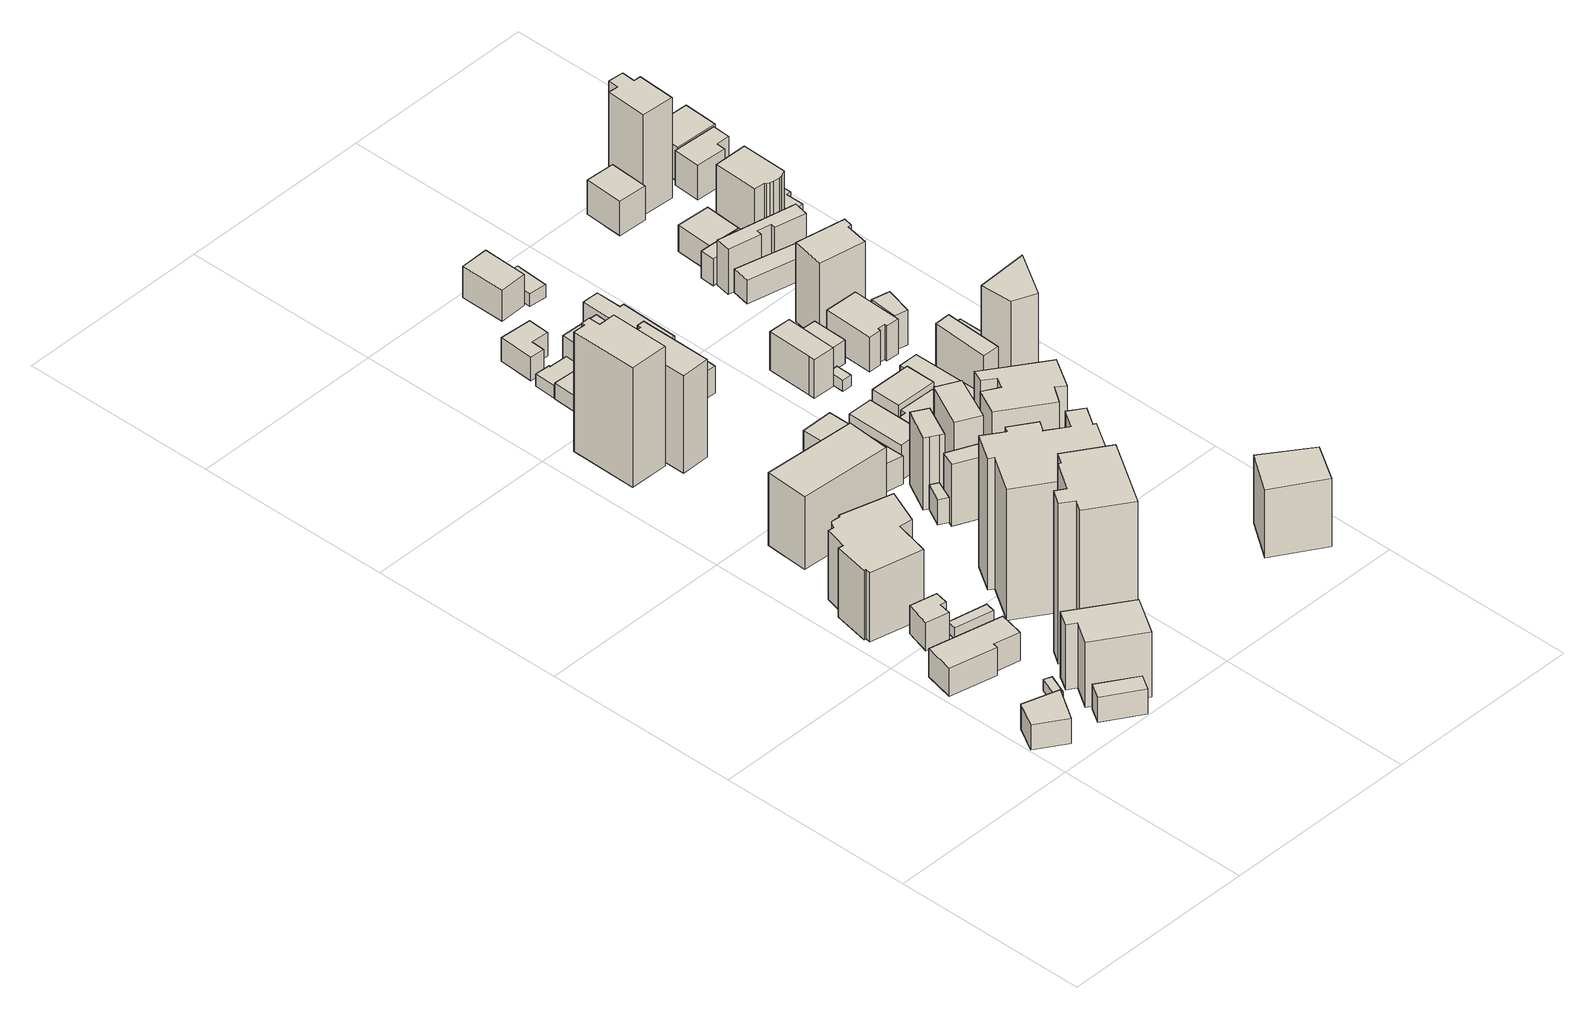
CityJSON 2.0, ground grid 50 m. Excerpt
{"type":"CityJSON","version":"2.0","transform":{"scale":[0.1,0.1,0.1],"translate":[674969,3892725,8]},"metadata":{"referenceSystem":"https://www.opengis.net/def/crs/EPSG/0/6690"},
"CityObjects":{
"building1":{"type":"Building","attributes":{"class":"3001","usage":"411","measuredHeight":7.8,"storeysAboveGround":2,"BuildingDetailAttribute.totalFloorArea":154.14,"BuildingDetailAttribute.buildingFootprintArea":77.07,"BuildingDetailAttribute.buildingRoofEdgeArea":77.07,"BuildingDetailAttribute.urbanPlanType":"21","BuildingDetailAttribute.landUseType":"211","BuildingDetailAttribute.surveyYear":2021,"BuildingIDAttribute.prefecture":"23","BuildingIDAttribute.city":"23106"},"address":[{"country":"日本","locality":"愛知県名古屋市"}],"geometry":[{"type":"Solid","lod":"1","boundaries":[[[[0,1,2,3]],[[2,4,5,3]],[[1,6,4,2]],[[0,7,6,1]],[[3,5,7,0]],[[4,6,7,5]]]]}]},
"building2":{"type":"Building","attributes":{"class":"3003","usage":"461","measuredHeight":-9999,"storeysAboveGround":9999,"BuildingDetailAttribute.totalFloorArea":-9999,"BuildingDetailAttribute.buildingFootprintArea":-9999,"BuildingDetailAttribute.buildingRoofEdgeArea":11.68,"BuildingDetailAttribute.urbanPlanType":"21","BuildingDetailAttribute.landUseType":"211","BuildingDetailAttribute.surveyYear":2021,"BuildingIDAttribute.prefecture":"23","BuildingIDAttribute.city":"23106"},"geometry":[{"type":"Solid","lod":"1","boundaries":[[[[8,9,10,11]],[[10,12,13,11]],[[9,14,12,10]],[[8,15,14,9]],[[11,13,15,8]],[[12,14,15,13]]]]}]},
"building3":{"type":"Building","attributes":{"class":"3001","usage":"411","measuredHeight":8.7,"storeysAboveGround":2,"BuildingDetailAttribute.totalFloorArea":277.76,"BuildingDetailAttribute.buildingFootprintArea":138.88,"BuildingDetailAttribute.buildingRoofEdgeArea":138.88,"BuildingDetailAttribute.urbanPlanType":"21","BuildingDetailAttribute.landUseType":"211","BuildingDetailAttribute.surveyYear":2021,"BuildingIDAttribute.prefecture":"23","BuildingIDAttribute.city":"23106"},"address":[{"country":"日本","locality":"愛知県名古屋市"}],"geometry":[{"type":"Solid","lod":"1","boundaries":[[[[16,17,18,19,20,21]],[[20,22,23,21]],[[19,24,22,20]],[[18,25,24,19]],[[17,26,25,18]],[[16,27,26,17]],[[21,23,27,16]],[[22,24,25,26,27,23]]]]}]},
"building4":{"type":"Building","attributes":{"class":"3001","usage":"411","measuredHeight":8.8,"storeysAboveGround":2,"BuildingDetailAttribute.totalFloorArea":97.51,"BuildingDetailAttribute.buildingFootprintArea":48.75,"BuildingDetailAttribute.buildingRoofEdgeArea":48.75,"BuildingDetailAttribute.urbanPlanType":"21","BuildingDetailAttribute.landUseType":"211","BuildingDetailAttribute.surveyYear":2021,"BuildingIDAttribute.prefecture":"23","BuildingIDAttribute.city":"23106"},"address":[{"country":"日本","locality":"愛知県名古屋市"}],"geometry":[{"type":"Solid","lod":"1","boundaries":[[[[28,29,30,31]],[[30,32,33,31]],[[29,34,32,30]],[[28,35,34,29]],[[31,33,35,28]],[[32,34,35,33]]]]}]},
"building5":{"type":"Building","attributes":{"class":"3001","usage":"411","measuredHeight":10.7,"storeysAboveGround":2,"BuildingDetailAttribute.totalFloorArea":86.3,"BuildingDetailAttribute.buildingFootprintArea":43.15,"BuildingDetailAttribute.buildingRoofEdgeArea":43.15,"BuildingDetailAttribute.urbanPlanType":"21","BuildingDetailAttribute.landUseType":"211","BuildingDetailAttribute.surveyYear":2021,"BuildingIDAttribute.prefecture":"23","BuildingIDAttribute.city":"23106"},"address":[{"country":"日本","locality":"愛知県名古屋市"}],"geometry":[{"type":"Solid","lod":"1","boundaries":[[[[36,37,38,39,40,41]],[[40,42,43,41]],[[39,44,42,40]],[[38,45,44,39]],[[37,46,45,38]],[[36,47,46,37]],[[41,43,47,36]],[[42,44,45,46,47,43]]]]}]},
"building6":{"type":"Building","attributes":{"class":"3002","usage":"412","measuredHeight":22.8,"storeysAboveGround":7,"BuildingDetailAttribute.totalFloorArea":1187.18,"BuildingDetailAttribute.buildingFootprintArea":169.6,"BuildingDetailAttribute.buildingRoofEdgeArea":169.6,"BuildingDetailAttribute.urbanPlanType":"21","BuildingDetailAttribute.landUseType":"211","BuildingDetailAttribute.surveyYear":2021,"BuildingIDAttribute.prefecture":"23","BuildingIDAttribute.city":"23106"},"address":[{"country":"日本","locality":"愛知県名古屋市"}],"geometry":[{"type":"Solid","lod":"1","boundaries":[[[[48,49,50,51,52,53]],[[52,54,55,53]],[[51,56,54,52]],[[50,57,56,51]],[[49,58,57,50]],[[48,59,58,49]],[[53,55,59,48]],[[54,56,57,58,59,55]]]]}]},
"building7":{"type":"Building","attributes":{"class":"3002","usage":"422","measuredHeight":18.8,"storeysAboveGround":6,"BuildingDetailAttribute.totalFloorArea":1805.74,"BuildingDetailAttribute.buildingFootprintArea":300.96,"BuildingDetailAttribute.buildingRoofEdgeArea":300.96,"BuildingDetailAttribute.urbanPlanType":"21","BuildingDetailAttribute.landUseType":"214","BuildingDetailAttribute.surveyYear":2021,"BuildingIDAttribute.prefecture":"23","BuildingIDAttribute.city":"23106"},"address":[{"country":"日本","locality":"愛知県名古屋市中区新栄二丁目４３０１"}],"geometry":[{"type":"Solid","lod":"1","boundaries":[[[[60,61,62,63,64,65,66,67,68,69,70,71,72,73,74]],[[73,75,76,74]],[[72,77,75,73]],[[71,78,77,72]],[[70,79,78,71]],[[69,80,79,70]],[[68,81,80,69]],[[67,82,81,68]],[[66,83,82,67]],[[65,84,83,66]],[[64,85,84,65]],[[63,86,85,64]],[[62,87,86,63]],[[61,88,87,62]],[[60,89,88,61]],[[74,76,89,60]],[[75,77,78,79,80,81,82,83,84,85,86,87,88,89,76]]]]}]},
"building8":{"type":"Building","attributes":{"class":"9999","usage":"431","measuredHeight":3.7,"storeysAboveGround":1,"BuildingDetailAttribute.totalFloorArea":24.91,"BuildingDetailAttribute.buildingFootprintArea":24.91,"BuildingDetailAttribute.buildingRoofEdgeArea":24.91,"BuildingDetailAttribute.urbanPlanType":"21","BuildingDetailAttribute.landUseType":"223","BuildingDetailAttribute.surveyYear":2021,"BuildingIDAttribute.prefecture":"23","BuildingIDAttribute.city":"23106"},"address":[{"country":"日本","locality":"愛知県名古屋市"}],"geometry":[{"type":"Solid","lod":"1","boundaries":[[[[90,91,92,93]],[[92,94,95,93]],[[91,96,94,92]],[[90,97,96,91]],[[93,95,97,90]],[[94,96,97,95]]]]}]},
"building9":{"type":"Building","attributes":{"class":"3002","usage":"412","measuredHeight":44.8,"storeysAboveGround":15,"BuildingDetailAttribute.totalFloorArea":3972.39,"BuildingDetailAttribute.buildingFootprintArea":264.83,"BuildingDetailAttribute.buildingRoofEdgeArea":264.83,"BuildingDetailAttribute.urbanPlanType":"21","BuildingDetailAttribute.landUseType":"211","BuildingDetailAttribute.surveyYear":2021,"BuildingIDAttribute.prefecture":"23","BuildingIDAttribute.city":"23106"},"address":[{"country":"日本","locality":"愛知県名古屋市中区新栄二丁目４３０９"}],"geometry":[{"type":"Solid","lod":"1","boundaries":[[[[98,99,100,101,102,103,104,105,106,107]],[[106,108,109,107]],[[105,110,108,106]],[[104,111,110,105]],[[103,112,111,104]],[[102,113,112,103]],[[101,114,113,102]],[[100,115,114,101]],[[99,116,115,100]],[[98,117,116,99]],[[107,109,117,98]],[[108,110,111,112,113,114,115,116,117,109]]]]}]},
"building10":{"type":"Building","attributes":{"class":"3002","usage":"412","measuredHeight":26.8,"storeysAboveGround":7,"BuildingDetailAttribute.totalFloorArea":1835.67,"BuildingDetailAttribute.buildingFootprintArea":262.24,"BuildingDetailAttribute.buildingRoofEdgeArea":262.24,"BuildingDetailAttribute.urbanPlanType":"21","BuildingDetailAttribute.landUseType":"211","BuildingDetailAttribute.surveyYear":2021,"BuildingIDAttribute.prefecture":"23","BuildingIDAttribute.city":"23106"},"address":[{"country":"日本","locality":"愛知県名古屋市"}],"geometry":[{"type":"Solid","lod":"1","boundaries":[[[[118,119,120,121]],[[120,122,123,121]],[[119,124,122,120]],[[118,125,124,119]],[[121,123,125,118]],[[122,124,125,123]]]]}]},
"building11":{"type":"Building","attributes":{"class":"3002","usage":"412","measuredHeight":33.6,"storeysAboveGround":11,"BuildingDetailAttribute.totalFloorArea":1785.86,"BuildingDetailAttribute.buildingFootprintArea":162.35,"BuildingDetailAttribute.buildingRoofEdgeArea":162.35,"BuildingDetailAttribute.urbanPlanType":"21","BuildingDetailAttribute.landUseType":"211","BuildingDetailAttribute.surveyYear":2021,"BuildingIDAttribute.prefecture":"23","BuildingIDAttribute.city":"23106"},"address":[{"country":"日本","locality":"愛知県名古屋市"}],"geometry":[{"type":"Solid","lod":"1","boundaries":[[[[126,127,128,129,130,131,132,133]],[[132,134,135,133]],[[131,136,134,132]],[[130,137,136,131]],[[129,138,137,130]],[[128,139,138,129]],[[127,140,139,128]],[[126,141,140,127]],[[133,135,141,126]],[[134,136,137,138,139,140,141,135]]]]}]},
"building12":{"type":"Building","attributes":{"class":"3002","usage":"401","measuredHeight":39.8,"storeysAboveGround":14,"BuildingDetailAttribute.totalFloorArea":6500.19,"BuildingDetailAttribute.buildingFootprintArea":464.3,"BuildingDetailAttribute.buildingRoofEdgeArea":464.3,"BuildingDetailAttribute.urbanPlanType":"21","BuildingDetailAttribute.landUseType":"212","BuildingDetailAttribute.surveyYear":2021,"BuildingIDAttribute.prefecture":"23","BuildingIDAttribute.city":"23106"},"address":[{"country":"日本","locality":"愛知県名古屋市"}],"geometry":[{"type":"Solid","lod":"1","boundaries":[[[[142,143,144,145,146,147,148,149,150,151,152,153,154,155]],[[154,156,157,155]],[[153,158,156,154]],[[152,159,158,153]],[[151,160,159,152]],[[150,161,160,151]],[[149,162,161,150]],[[148,163,162,149]],[[147,164,163,148]],[[146,165,164,147]],[[145,166,165,146]],[[144,167,166,145]],[[143,168,167,144]],[[142,169,168,143]],[[155,157,169,142]],[[156,158,159,160,161,162,163,164,165,166,167,168,169,157]]]]}]},
"building13":{"type":"Building","attributes":{"class":"3002","usage":"412","measuredHeight":32.6,"storeysAboveGround":9,"BuildingDetailAttribute.totalFloorArea":1313.12,"BuildingDetailAttribute.buildingFootprintArea":145.9,"BuildingDetailAttribute.buildingRoofEdgeArea":145.9,"BuildingDetailAttribute.urbanPlanType":"21","BuildingDetailAttribute.landUseType":"211","BuildingDetailAttribute.surveyYear":2021,"BuildingIDAttribute.prefecture":"23","BuildingIDAttribute.city":"23106"},"address":[{"country":"日本","locality":"愛知県名古屋市"}],"geometry":[{"type":"Solid","lod":"1","boundaries":[[[[170,171,172,173,174,175,176,177]],[[176,178,179,177]],[[175,180,178,176]],[[174,181,180,175]],[[173,182,181,174]],[[172,183,182,173]],[[171,184,183,172]],[[170,185,184,171]],[[177,179,185,170]],[[178,180,181,182,183,184,185,179]]]]}]},
"building14":{"type":"Building","attributes":{"class":"3001","usage":"461","measuredHeight":18.8,"storeysAboveGround":9999,"BuildingDetailAttribute.totalFloorArea":-9999,"BuildingDetailAttribute.buildingFootprintArea":-9999,"BuildingDetailAttribute.buildingRoofEdgeArea":12.62,"BuildingDetailAttribute.urbanPlanType":"21","BuildingDetailAttribute.landUseType":"212","BuildingDetailAttribute.surveyYear":2021,"BuildingIDAttribute.prefecture":"23","BuildingIDAttribute.city":"23106"},"geometry":[{"type":"Solid","lod":"1","boundaries":[[[[186,187,188,189,190]],[[189,191,192,190]],[[188,193,191,189]],[[187,194,193,188]],[[186,195,194,187]],[[190,192,195,186]],[[191,193,194,195,192]]]]}]},
"building15":{"type":"Building","attributes":{"class":"3001","usage":"411","measuredHeight":6.4,"storeysAboveGround":1,"BuildingDetailAttribute.totalFloorArea":107.59,"BuildingDetailAttribute.buildingFootprintArea":107.59,"BuildingDetailAttribute.buildingRoofEdgeArea":107.59,"BuildingDetailAttribute.urbanPlanType":"21","BuildingDetailAttribute.landUseType":"211","BuildingDetailAttribute.surveyYear":2021,"BuildingIDAttribute.prefecture":"23","BuildingIDAttribute.city":"23106"},"address":[{"country":"日本","locality":"愛知県名古屋市"}],"geometry":[{"type":"Solid","lod":"1","boundaries":[[[[196,197,198,199]],[[198,200,201,199]],[[197,202,200,198]],[[196,203,202,197]],[[199,201,203,196]],[[200,202,203,201]]]]}]},
"building16":{"type":"Building","attributes":{"class":"3002","usage":"402","measuredHeight":16.8,"storeysAboveGround":3,"BuildingDetailAttribute.totalFloorArea":117.15,"BuildingDetailAttribute.buildingFootprintArea":39.05,"BuildingDetailAttribute.buildingRoofEdgeArea":39.05,"BuildingDetailAttribute.urbanPlanType":"21","BuildingDetailAttribute.landUseType":"212","BuildingDetailAttribute.surveyYear":2021,"BuildingIDAttribute.prefecture":"23","BuildingIDAttribute.city":"23106"},"address":[{"country":"日本","locality":"愛知県名古屋市"}],"geometry":[{"type":"Solid","lod":"1","boundaries":[[[[204,205,206,186]],[[206,207,208,186]],[[205,209,207,206]],[[204,210,209,205]],[[186,208,210,204]],[[207,209,210,208]]]]}]},
"building17":{"type":"Building","attributes":{"class":"3001","usage":"411","measuredHeight":4.4,"storeysAboveGround":1,"BuildingDetailAttribute.totalFloorArea":44.85,"BuildingDetailAttribute.buildingFootprintArea":44.85,"BuildingDetailAttribute.buildingRoofEdgeArea":44.85,"BuildingDetailAttribute.urbanPlanType":"21","BuildingDetailAttribute.landUseType":"211","BuildingDetailAttribute.surveyYear":2021,"BuildingIDAttribute.prefecture":"23","BuildingIDAttribute.city":"23106"},"address":[{"country":"日本","locality":"愛知県名古屋市"}],"geometry":[{"type":"Solid","lod":"1","boundaries":[[[[211,212,213,214,215,216]],[[215,217,218,216]],[[214,219,217,215]],[[213,220,219,214]],[[212,221,220,213]],[[211,222,221,212]],[[216,218,222,211]],[[217,219,220,221,222,218]]]]}]},
"building18":{"type":"Building","attributes":{"class":"3002","usage":"402","measuredHeight":21.7,"storeysAboveGround":5,"BuildingDetailAttribute.totalFloorArea":204.05,"BuildingDetailAttribute.buildingFootprintArea":40.81,"BuildingDetailAttribute.buildingRoofEdgeArea":40.81,"BuildingDetailAttribute.urbanPlanType":"21","BuildingDetailAttribute.landUseType":"212","BuildingDetailAttribute.surveyYear":2021,"BuildingIDAttribute.prefecture":"23","BuildingIDAttribute.city":"23106"},"address":[{"country":"日本","locality":"愛知県名古屋市"}],"geometry":[{"type":"Solid","lod":"1","boundaries":[[[[223,224,225,226,227,228]],[[227,229,230,228]],[[226,231,229,227]],[[225,232,231,226]],[[224,233,232,225]],[[223,234,233,224]],[[228,230,234,223]],[[229,231,232,233,234,230]]]]}]},
"building19":{"type":"Building","attributes":{"class":"3001","usage":"401","measuredHeight":12.7,"storeysAboveGround":2,"BuildingDetailAttribute.totalFloorArea":326.37,"BuildingDetailAttribute.buildingFootprintArea":163.19,"BuildingDetailAttribute.buildingRoofEdgeArea":163.19,"BuildingDetailAttribute.urbanPlanType":"21","BuildingDetailAttribute.landUseType":"212","BuildingDetailAttribute.surveyYear":2021,"BuildingIDAttribute.prefecture":"23","BuildingIDAttribute.city":"23106"},"address":[{"country":"日本","locality":"愛知県名古屋市"}],"geometry":[{"type":"Solid","lod":"1","boundaries":[[[[235,236,237,238]],[[237,239,240,238]],[[236,241,239,237]],[[235,242,241,236]],[[238,240,242,235]],[[239,241,242,240]]]]}]},
"building20":{"type":"Building","attributes":{"class":"3001","usage":"411","measuredHeight":7.4,"storeysAboveGround":2,"BuildingDetailAttribute.totalFloorArea":116.65,"BuildingDetailAttribute.buildingFootprintArea":58.33,"BuildingDetailAttribute.buildingRoofEdgeArea":58.33,"BuildingDetailAttribute.urbanPlanType":"21","BuildingDetailAttribute.landUseType":"211","BuildingDetailAttribute.surveyYear":2021,"BuildingIDAttribute.prefecture":"23","BuildingIDAttribute.city":"23106"},"address":[{"country":"日本","locality":"愛知県名古屋市"}],"geometry":[{"type":"Solid","lod":"1","boundaries":[[[[243,244,245,246,247,248]],[[247,249,250,248]],[[246,251,249,247]],[[245,252,251,246]],[[244,253,252,245]],[[243,254,253,244]],[[248,250,254,243]],[[249,251,252,253,254,250]]]]}]},
"building21":{"type":"Building","attributes":{"class":"3002","usage":"402","measuredHeight":23.8,"storeysAboveGround":5,"BuildingDetailAttribute.totalFloorArea":395.09,"BuildingDetailAttribute.buildingFootprintArea":79.02,"BuildingDetailAttribute.buildingRoofEdgeArea":79.02,"BuildingDetailAttribute.urbanPlanType":"21","BuildingDetailAttribute.landUseType":"212","BuildingDetailAttribute.surveyYear":2021,"BuildingIDAttribute.prefecture":"23","BuildingIDAttribute.city":"23106"},"address":[{"country":"日本","locality":"愛知県名古屋市"}],"geometry":[{"type":"Solid","lod":"1","boundaries":[[[[255,256,257,258]],[[257,259,260,258]],[[256,261,259,257]],[[255,262,261,256]],[[258,260,262,255]],[[259,261,262,260]]]]}]},
"building22":{"type":"Building","attributes":{"class":"3001","usage":"411","measuredHeight":9.3,"storeysAboveGround":2,"BuildingDetailAttribute.totalFloorArea":254.67,"BuildingDetailAttribute.buildingFootprintArea":127.33,"BuildingDetailAttribute.buildingRoofEdgeArea":127.33,"BuildingDetailAttribute.urbanPlanType":"21","BuildingDetailAttribute.landUseType":"211","BuildingDetailAttribute.surveyYear":2021,"BuildingIDAttribute.prefecture":"23","BuildingIDAttribute.city":"23106"},"address":[{"country":"日本","locality":"愛知県名古屋市"}],"geometry":[{"type":"Solid","lod":"1","boundaries":[[[[263,264,265,266]],[[265,267,268,266]],[[264,269,267,265]],[[263,270,269,264]],[[266,268,270,263]],[[267,269,270,268]]]]}]},
"building23":{"type":"Building","attributes":{"class":"3001","usage":"412","measuredHeight":9.5,"storeysAboveGround":3,"BuildingDetailAttribute.totalFloorArea":289.78,"BuildingDetailAttribute.buildingFootprintArea":96.59,"BuildingDetailAttribute.buildingRoofEdgeArea":96.59,"BuildingDetailAttribute.urbanPlanType":"21","BuildingDetailAttribute.landUseType":"211","BuildingDetailAttribute.surveyYear":2021,"BuildingIDAttribute.prefecture":"23","BuildingIDAttribute.city":"23106"},"address":[{"country":"日本","locality":"愛知県名古屋市"}],"geometry":[{"type":"Solid","lod":"1","boundaries":[[[[271,272,273,274]],[[273,275,276,274]],[[272,277,275,273]],[[271,278,277,272]],[[274,276,278,271]],[[275,277,278,276]]]]}]},
"building24":{"type":"Building","attributes":{"class":"3001","usage":"411","measuredHeight":8.3,"storeysAboveGround":2,"BuildingDetailAttribute.totalFloorArea":191.17,"BuildingDetailAttribute.buildingFootprintArea":95.58,"BuildingDetailAttribute.buildingRoofEdgeArea":95.58,"BuildingDetailAttribute.urbanPlanType":"21","BuildingDetailAttribute.landUseType":"211","BuildingDetailAttribute.surveyYear":2021,"BuildingIDAttribute.prefecture":"23","BuildingIDAttribute.city":"23106"},"address":[{"country":"日本","locality":"愛知県名古屋市"}],"geometry":[{"type":"Solid","lod":"1","boundaries":[[[[279,280,281,282]],[[281,283,284,282]],[[280,285,283,281]],[[279,286,285,280]],[[282,284,286,279]],[[283,285,286,284]]]]}]},
"building25":{"type":"Building","attributes":{"class":"3002","usage":"412","measuredHeight":30.6,"storeysAboveGround":8,"BuildingDetailAttribute.totalFloorArea":1734.14,"BuildingDetailAttribute.buildingFootprintArea":216.77,"BuildingDetailAttribute.buildingRoofEdgeArea":216.77,"BuildingDetailAttribute.urbanPlanType":"21","BuildingDetailAttribute.landUseType":"211","BuildingDetailAttribute.surveyYear":2021,"BuildingIDAttribute.prefecture":"23","BuildingIDAttribute.city":"23106"},"address":[{"country":"日本","locality":"愛知県名古屋市"}],"geometry":[{"type":"Solid","lod":"1","boundaries":[[[[287,288,289,290,291,292,293,294,295,296]],[[295,297,298,296]],[[294,299,297,295]],[[293,300,299,294]],[[292,301,300,293]],[[291,302,301,292]],[[290,303,302,291]],[[289,304,303,290]],[[288,305,304,289]],[[287,306,305,288]],[[296,298,306,287]],[[297,299,300,301,302,303,304,305,306,298]]]]}]},
"building26":{"type":"Building","attributes":{"class":"9999","usage":"412","measuredHeight":9.6,"storeysAboveGround":2,"BuildingDetailAttribute.totalFloorArea":231.59,"BuildingDetailAttribute.buildingFootprintArea":115.79,"BuildingDetailAttribute.buildingRoofEdgeArea":115.79,"BuildingDetailAttribute.urbanPlanType":"21","BuildingDetailAttribute.landUseType":"211","BuildingDetailAttribute.surveyYear":2021,"BuildingIDAttribute.prefecture":"23","BuildingIDAttribute.city":"23106"},"address":[{"country":"日本","locality":"愛知県名古屋市中区新栄二丁目４１０４－１"}],"geometry":[{"type":"Solid","lod":"1","boundaries":[[[[307,308,309,310,311,312,313,314]],[[313,315,316,314]],[[312,317,315,313]],[[311,318,317,312]],[[310,319,318,311]],[[309,320,319,310]],[[308,321,320,309]],[[307,322,321,308]],[[314,316,322,307]],[[315,317,318,319,320,321,322,316]]]]}]},
"building27":{"type":"Building","attributes":{"class":"3001","usage":"411","measuredHeight":9.3,"storeysAboveGround":2,"BuildingDetailAttribute.totalFloorArea":214.22,"BuildingDetailAttribute.buildingFootprintArea":107.11,"BuildingDetailAttribute.buildingRoofEdgeArea":107.11,"BuildingDetailAttribute.urbanPlanType":"21","BuildingDetailAttribute.landUseType":"211","BuildingDetailAttribute.surveyYear":2021,"BuildingIDAttribute.prefecture":"23","BuildingIDAttribute.city":"23106"},"address":[{"country":"日本","locality":"愛知県名古屋市"}],"geometry":[{"type":"Solid","lod":"1","boundaries":[[[[323,324,325,326,327,328]],[[327,329,330,328]],[[326,331,329,327]],[[325,332,331,326]],[[324,333,332,325]],[[323,334,333,324]],[[328,330,334,323]],[[329,331,332,333,334,330]]]]}]},
"building28":{"type":"Building","attributes":{"class":"3002","usage":"401","measuredHeight":9.5,"storeysAboveGround":2,"BuildingDetailAttribute.totalFloorArea":162.37,"BuildingDetailAttribute.buildingFootprintArea":81.18,"BuildingDetailAttribute.buildingRoofEdgeArea":81.18,"BuildingDetailAttribute.urbanPlanType":"21","BuildingDetailAttribute.landUseType":"212","BuildingDetailAttribute.surveyYear":2021,"BuildingIDAttribute.prefecture":"23","BuildingIDAttribute.city":"23106"},"address":[{"country":"日本","locality":"愛知県名古屋市"}],"geometry":[{"type":"Solid","lod":"1","boundaries":[[[[335,336,337,338]],[[337,339,340,338]],[[336,341,339,337]],[[335,342,341,336]],[[338,340,342,335]],[[339,341,342,340]]]]}]},
"building29":{"type":"Building","attributes":{"class":"3001","usage":"412","measuredHeight":10.6,"storeysAboveGround":3,"BuildingDetailAttribute.totalFloorArea":247.09,"BuildingDetailAttribute.buildingFootprintArea":82.36,"BuildingDetailAttribute.buildingRoofEdgeArea":82.36,"BuildingDetailAttribute.urbanPlanType":"21","BuildingDetailAttribute.landUseType":"211","BuildingDetailAttribute.surveyYear":2021,"BuildingIDAttribute.prefecture":"23","BuildingIDAttribute.city":"23106"},"address":[{"country":"日本","locality":"愛知県名古屋市中区新栄二丁目４１０４－２"}],"geometry":[{"type":"Solid","lod":"1","boundaries":[[[[343,344,345,346]],[[345,347,348,346]],[[344,349,347,345]],[[343,350,349,344]],[[346,348,350,343]],[[347,349,350,348]]]]}]},
"building30":{"type":"Building","attributes":{"class":"9999","usage":"401","measuredHeight":31.6,"storeysAboveGround":5,"BuildingDetailAttribute.totalFloorArea":796.09,"BuildingDetailAttribute.buildingFootprintArea":159.22,"BuildingDetailAttribute.buildingRoofEdgeArea":159.22,"BuildingDetailAttribute.urbanPlanType":"21","BuildingDetailAttribute.landUseType":"212","BuildingDetailAttribute.surveyYear":2021,"BuildingIDAttribute.prefecture":"23","BuildingIDAttribute.city":"23106"},"address":[{"country":"日本","locality":"愛知県名古屋市"}],"geometry":[{"type":"Solid","lod":"1","boundaries":[[[[351,352,353,354]],[[353,355,356,354]],[[352,357,355,353]],[[351,358,357,352]],[[354,356,358,351]],[[355,357,358,356]]]]}]},
"building31":{"type":"Building","attributes":{"class":"3001","usage":"413","measuredHeight":8.5,"storeysAboveGround":1,"BuildingDetailAttribute.totalFloorArea":37.7,"BuildingDetailAttribute.buildingFootprintArea":37.7,"BuildingDetailAttribute.buildingRoofEdgeArea":37.7,"BuildingDetailAttribute.urbanPlanType":"21","BuildingDetailAttribute.landUseType":"212","BuildingDetailAttribute.surveyYear":2021,"BuildingIDAttribute.prefecture":"23","BuildingIDAttribute.city":"23106"},"address":[{"country":"日本","locality":"愛知県名古屋市"}],"geometry":[{"type":"Solid","lod":"1","boundaries":[[[[359,360,361,362]],[[361,363,364,362]],[[360,365,363,361]],[[359,366,365,360]],[[362,364,366,359]],[[363,365,366,364]]]]}]},
"building32":{"type":"Building","attributes":{"class":"3002","usage":"411","measuredHeight":12.5,"storeysAboveGround":3,"BuildingDetailAttribute.totalFloorArea":221.45,"BuildingDetailAttribute.buildingFootprintArea":73.82,"BuildingDetailAttribute.buildingRoofEdgeArea":73.82,"BuildingDetailAttribute.urbanPlanType":"21","BuildingDetailAttribute.landUseType":"211","BuildingDetailAttribute.surveyYear":2021,"BuildingIDAttribute.prefecture":"23","BuildingIDAttribute.city":"23106"},"address":[{"country":"日本","locality":"愛知県名古屋市"}],"geometry":[{"type":"Solid","lod":"1","boundaries":[[[[367,368,369,370,371]],[[370,372,373,371]],[[369,374,372,370]],[[368,375,374,369]],[[367,376,375,368]],[[371,373,376,367]],[[372,374,375,376,373]]]]}]},
"building33":{"type":"Building","attributes":{"class":"3001","usage":"461","measuredHeight":-9999,"storeysAboveGround":9999,"BuildingDetailAttribute.totalFloorArea":-9999,"BuildingDetailAttribute.buildingFootprintArea":-9999,"BuildingDetailAttribute.buildingRoofEdgeArea":10.28,"BuildingDetailAttribute.urbanPlanType":"21","BuildingDetailAttribute.landUseType":"211","BuildingDetailAttribute.surveyYear":2021,"BuildingIDAttribute.prefecture":"23","BuildingIDAttribute.city":"23106"},"geometry":[{"type":"Solid","lod":"1","boundaries":[[[[377,378,379,380]],[[379,381,382,380]],[[378,383,381,379]],[[377,384,383,378]],[[380,382,384,377]],[[381,383,384,382]]]]}]},
"building34":{"type":"Building","attributes":{"class":"3001","usage":"413","measuredHeight":17.6,"storeysAboveGround":2,"BuildingDetailAttribute.totalFloorArea":176.03,"BuildingDetailAttribute.buildingFootprintArea":88.01,"BuildingDetailAttribute.buildingRoofEdgeArea":88.01,"BuildingDetailAttribute.urbanPlanType":"21","BuildingDetailAttribute.landUseType":"212","BuildingDetailAttribute.surveyYear":2021,"BuildingIDAttribute.prefecture":"23","BuildingIDAttribute.city":"23106"},"address":[{"country":"日本","locality":"愛知県名古屋市"}],"geometry":[{"type":"Solid","lod":"1","boundaries":[[[[385,386,387,388,389,390]],[[389,391,392,390]],[[388,393,391,389]],[[387,394,393,388]],[[386,395,394,387]],[[385,396,395,386]],[[390,392,396,385]],[[391,393,394,395,396,392]]]]}]},
"building35":{"type":"Building","attributes":{"class":"3001","usage":"411","measuredHeight":10.4,"storeysAboveGround":2,"BuildingDetailAttribute.totalFloorArea":118.76,"BuildingDetailAttribute.buildingFootprintArea":59.38,"BuildingDetailAttribute.buildingRoofEdgeArea":59.38,"BuildingDetailAttribute.urbanPlanType":"21","BuildingDetailAttribute.landUseType":"211","BuildingDetailAttribute.surveyYear":2021,"BuildingIDAttribute.prefecture":"23","BuildingIDAttribute.city":"23106"},"address":[{"country":"日本","locality":"愛知県名古屋市"}],"geometry":[{"type":"Solid","lod":"1","boundaries":[[[[397,398,399,400]],[[399,401,402,400]],[[398,403,401,399]],[[397,404,403,398]],[[400,402,404,397]],[[401,403,404,402]]]]}]},
"building36":{"type":"Building","attributes":{"class":"3002","usage":"412","measuredHeight":22.4,"storeysAboveGround":6,"BuildingDetailAttribute.totalFloorArea":362.49,"BuildingDetailAttribute.buildingFootprintArea":60.41,"BuildingDetailAttribute.buildingRoofEdgeArea":60.42,"BuildingDetailAttribute.urbanPlanType":"21","BuildingDetailAttribute.landUseType":"211","BuildingDetailAttribute.surveyYear":2021,"BuildingIDAttribute.prefecture":"23","BuildingIDAttribute.city":"23106"},"address":[{"country":"日本","locality":"愛知県名古屋市"}],"geometry":[{"type":"Solid","lod":"1","boundaries":[[[[405,406,407,408]],[[407,409,410,408]],[[406,411,409,407]],[[405,412,411,406]],[[408,410,412,405]],[[409,411,412,410]]]]}]},
"building37":{"type":"Building","attributes":{"class":"3001","usage":"412","measuredHeight":12.5,"storeysAboveGround":2,"BuildingDetailAttribute.totalFloorArea":214.71,"BuildingDetailAttribute.buildingFootprintArea":107.36,"BuildingDetailAttribute.buildingRoofEdgeArea":107.36,"BuildingDetailAttribute.urbanPlanType":"21","BuildingDetailAttribute.landUseType":"211","BuildingDetailAttribute.surveyYear":2021,"BuildingIDAttribute.prefecture":"23","BuildingIDAttribute.city":"23106"},"address":[{"country":"日本","locality":"愛知県名古屋市中区新栄二丁目３９１２"}],"geometry":[{"type":"Solid","lod":"1","boundaries":[[[[413,414,415,416,417,418,419,420]],[[419,421,422,420]],[[418,423,421,419]],[[417,424,423,418]],[[416,425,424,417]],[[415,426,425,416]],[[414,427,426,415]],[[413,428,427,414]],[[420,422,428,413]],[[421,423,424,425,426,427,428,422]]]]}]},
"building38":{"type":"Building","attributes":{"class":"3002","usage":"412","measuredHeight":36.3,"storeysAboveGround":10,"BuildingDetailAttribute.totalFloorArea":947.59,"BuildingDetailAttribute.buildingFootprintArea":94.76,"BuildingDetailAttribute.buildingRoofEdgeArea":94.76,"BuildingDetailAttribute.urbanPlanType":"21","BuildingDetailAttribute.landUseType":"211","BuildingDetailAttribute.surveyYear":2021,"BuildingIDAttribute.prefecture":"23","BuildingIDAttribute.city":"23106"},"address":[{"country":"日本","locality":"愛知県名古屋市"}],"geometry":[{"type":"Solid","lod":"1","boundaries":[[[[429,430,431,432]],[[431,433,434,432]],[[430,435,433,431]],[[429,436,435,430]],[[432,434,436,429]],[[433,435,436,434]]]]}]},
"building39":{"type":"Building","attributes":{"class":"3001","usage":"412","measuredHeight":11.3,"storeysAboveGround":3,"BuildingDetailAttribute.totalFloorArea":215.29,"BuildingDetailAttribute.buildingFootprintArea":71.76,"BuildingDetailAttribute.buildingRoofEdgeArea":71.76,"BuildingDetailAttribute.urbanPlanType":"21","BuildingDetailAttribute.landUseType":"211","BuildingDetailAttribute.surveyYear":2021,"BuildingIDAttribute.prefecture":"23","BuildingIDAttribute.city":"23106"},"address":[{"country":"日本","locality":"愛知県名古屋市"}],"geometry":[{"type":"Solid","lod":"1","boundaries":[[[[437,438,439,440]],[[439,441,442,440]],[[438,443,441,439]],[[437,444,443,438]],[[440,442,444,437]],[[441,443,444,442]]]]}]},
"building40":{"type":"Building","attributes":{"class":"3001","usage":"412","measuredHeight":29.5,"storeysAboveGround":8,"BuildingDetailAttribute.totalFloorArea":825.32,"BuildingDetailAttribute.buildingFootprintArea":103.16,"BuildingDetailAttribute.buildingRoofEdgeArea":103.16,"BuildingDetailAttribute.urbanPlanType":"21","BuildingDetailAttribute.landUseType":"211","BuildingDetailAttribute.surveyYear":2021,"BuildingIDAttribute.prefecture":"23","BuildingIDAttribute.city":"23106"},"address":[{"country":"日本","locality":"愛知県名古屋市"}],"geometry":[{"type":"Solid","lod":"1","boundaries":[[[[445,446,447,448,449,450]],[[449,451,452,450]],[[448,453,451,449]],[[447,454,453,448]],[[446,455,454,447]],[[445,456,455,446]],[[450,452,456,445]],[[451,453,454,455,456,452]]]]}]},
"building41":{"type":"Building","attributes":{"class":"3001","usage":"411","measuredHeight":9.5,"storeysAboveGround":3,"BuildingDetailAttribute.totalFloorArea":86.6,"BuildingDetailAttribute.buildingFootprintArea":28.87,"BuildingDetailAttribute.buildingRoofEdgeArea":28.87,"BuildingDetailAttribute.urbanPlanType":"21","BuildingDetailAttribute.landUseType":"211","BuildingDetailAttribute.surveyYear":2021,"BuildingIDAttribute.prefecture":"23","BuildingIDAttribute.city":"23106"},"address":[{"country":"日本","locality":"愛知県名古屋市"}],"geometry":[{"type":"Solid","lod":"1","boundaries":[[[[457,458,459,460]],[[459,461,462,460]],[[458,463,461,459]],[[457,464,463,458]],[[460,462,464,457]],[[461,463,464,462]]]]}]},
"building42":{"type":"Building","attributes":{"class":"3001","usage":"411","measuredHeight":13.4,"storeysAboveGround":2,"BuildingDetailAttribute.totalFloorArea":79.8,"BuildingDetailAttribute.buildingFootprintArea":39.9,"BuildingDetailAttribute.buildingRoofEdgeArea":121.06,"BuildingDetailAttribute.urbanPlanType":"21","BuildingDetailAttribute.landUseType":"211","BuildingDetailAttribute.surveyYear":2021,"BuildingIDAttribute.prefecture":"23","BuildingIDAttribute.city":"23106"},"address":[{"country":"日本","locality":"愛知県名古屋市"}],"geometry":[{"type":"Solid","lod":"1","boundaries":[[[[465,466,467,468,469]],[[468,470,471,469]],[[467,472,470,468]],[[466,473,472,467]],[[465,474,473,466]],[[469,471,474,465]],[[470,472,473,474,471]]]]}]},
"building43":{"type":"Building","attributes":{"class":"3001","usage":"431","measuredHeight":7.4,"storeysAboveGround":2,"BuildingDetailAttribute.totalFloorArea":152.45,"BuildingDetailAttribute.buildingFootprintArea":76.22,"BuildingDetailAttribute.buildingRoofEdgeArea":76.22,"BuildingDetailAttribute.urbanPlanType":"21","BuildingDetailAttribute.landUseType":"213","BuildingDetailAttribute.surveyYear":2021,"BuildingIDAttribute.prefecture":"23","BuildingIDAttribute.city":"23106"},"address":[{"country":"日本","locality":"愛知県名古屋市"}],"geometry":[{"type":"Solid","lod":"1","boundaries":[[[[475,476,477,478]],[[477,479,480,478]],[[476,481,479,477]],[[475,482,481,476]],[[478,480,482,475]],[[479,481,482,480]]]]}]},
"building44":{"type":"Building","attributes":{"class":"9999","usage":"412","measuredHeight":12.3,"storeysAboveGround":4,"BuildingDetailAttribute.totalFloorArea":292.24,"BuildingDetailAttribute.buildingFootprintArea":73.06,"BuildingDetailAttribute.buildingRoofEdgeArea":73.06,"BuildingDetailAttribute.urbanPlanType":"21","BuildingDetailAttribute.landUseType":"211","BuildingDetailAttribute.surveyYear":2021,"BuildingIDAttribute.prefecture":"23","BuildingIDAttribute.city":"23106"},"address":[{"country":"日本","locality":"愛知県名古屋市中区新栄二丁目３９０８－３"}],"geometry":[{"type":"Solid","lod":"1","boundaries":[[[[483,484,485,486,487,488,489,490]],[[489,491,492,490]],[[488,493,491,489]],[[487,494,493,488]],[[486,495,494,487]],[[485,496,495,486]],[[484,497,496,485]],[[483,498,497,484]],[[490,492,498,483]],[[491,493,494,495,496,497,498,492]]]]}]},
"building45":{"type":"Building","attributes":{"class":"3001","usage":"411","measuredHeight":13.4,"storeysAboveGround":2,"BuildingDetailAttribute.totalFloorArea":162.32,"BuildingDetailAttribute.buildingFootprintArea":81.16,"BuildingDetailAttribute.buildingRoofEdgeArea":121.06,"BuildingDetailAttribute.urbanPlanType":"21","BuildingDetailAttribute.landUseType":"211","BuildingDetailAttribute.surveyYear":2021,"BuildingIDAttribute.prefecture":"23","BuildingIDAttribute.city":"23106"},"address":[{"country":"日本","locality":"愛知県名古屋市"}],"geometry":[{"type":"Solid","lod":"1","boundaries":[[[[469,499,500,465]],[[500,501,502,465]],[[499,503,501,500]],[[469,504,503,499]],[[465,502,504,469]],[[501,503,504,502]]]]}]},
"building46":{"type":"Building","attributes":{"class":"3001","usage":"411","measuredHeight":11.3,"storeysAboveGround":3,"BuildingDetailAttribute.totalFloorArea":221.38,"BuildingDetailAttribute.buildingFootprintArea":73.79,"BuildingDetailAttribute.buildingRoofEdgeArea":73.79,"BuildingDetailAttribute.urbanPlanType":"21","BuildingDetailAttribute.landUseType":"211","BuildingDetailAttribute.surveyYear":2021,"BuildingIDAttribute.prefecture":"23","BuildingIDAttribute.city":"23106"},"address":[{"country":"日本","locality":"愛知県名古屋市中区新栄二丁目３８１５"}],"geometry":[{"type":"Solid","lod":"1","boundaries":[[[[505,506,507,508]],[[507,509,510,508]],[[506,511,509,507]],[[505,512,511,506]],[[508,510,512,505]],[[509,511,512,510]]]]}]},
"building47":{"type":"Building","attributes":{"class":"3003","usage":"431","measuredHeight":6.5,"storeysAboveGround":1,"BuildingDetailAttribute.totalFloorArea":23.72,"BuildingDetailAttribute.buildingFootprintArea":23.72,"BuildingDetailAttribute.buildingRoofEdgeArea":23.72,"BuildingDetailAttribute.urbanPlanType":"21","BuildingDetailAttribute.landUseType":"213","BuildingDetailAttribute.surveyYear":2021,"BuildingIDAttribute.prefecture":"23","BuildingIDAttribute.city":"23106"},"address":[{"country":"日本","locality":"愛知県名古屋市"}],"geometry":[{"type":"Solid","lod":"1","boundaries":[[[[513,514,515,516]],[[515,517,518,516]],[[514,519,517,515]],[[513,520,519,514]],[[516,518,520,513]],[[517,519,520,518]]]]}]},
"building48":{"type":"Building","attributes":{"class":"3002","usage":"412","measuredHeight":22.3,"storeysAboveGround":7,"BuildingDetailAttribute.totalFloorArea":714.15,"BuildingDetailAttribute.buildingFootprintArea":102.02,"BuildingDetailAttribute.buildingRoofEdgeArea":102.02,"BuildingDetailAttribute.urbanPlanType":"21","BuildingDetailAttribute.landUseType":"211","BuildingDetailAttribute.surveyYear":2021,"BuildingIDAttribute.prefecture":"23","BuildingIDAttribute.city":"23106"},"address":[{"country":"日本","locality":"愛知県名古屋市"}],"geometry":[{"type":"Solid","lod":"1","boundaries":[[[[521,522,523,524,525,526,527,528,529,530]],[[529,531,532,530]],[[528,533,531,529]],[[527,534,533,528]],[[526,535,534,527]],[[525,536,535,526]],[[524,537,536,525]],[[523,538,537,524]],[[522,539,538,523]],[[521,540,539,522]],[[530,532,540,521]],[[531,533,534,535,536,537,538,539,540,532]]]]}]},
"building49":{"type":"Building","attributes":{"class":"3002","usage":"412","measuredHeight":33.4,"storeysAboveGround":11,"BuildingDetailAttribute.totalFloorArea":1051.85,"BuildingDetailAttribute.buildingFootprintArea":95.62,"BuildingDetailAttribute.buildingRoofEdgeArea":95.62,"BuildingDetailAttribute.urbanPlanType":"21","BuildingDetailAttribute.landUseType":"211","BuildingDetailAttribute.surveyYear":2021,"BuildingIDAttribute.prefecture":"23","BuildingIDAttribute.city":"23106"},"address":[{"country":"日本","locality":"愛知県名古屋市"}],"geometry":[{"type":"Solid","lod":"1","boundaries":[[[[541,542,543,544,545,546,547,548]],[[547,549,550,548]],[[546,551,549,547]],[[545,552,551,546]],[[544,553,552,545]],[[543,554,553,544]],[[542,555,554,543]],[[541,556,555,542]],[[548,550,556,541]],[[549,551,552,553,554,555,556,550]]]]}]},
"building50":{"type":"Building","attributes":{"class":"3002","usage":"411","measuredHeight":20.4,"storeysAboveGround":3,"BuildingDetailAttribute.totalFloorArea":152.97,"BuildingDetailAttribute.buildingFootprintArea":50.99,"BuildingDetailAttribute.buildingRoofEdgeArea":50.99,"BuildingDetailAttribute.urbanPlanType":"21","BuildingDetailAttribute.landUseType":"211","BuildingDetailAttribute.surveyYear":2021,"BuildingIDAttribute.prefecture":"23","BuildingIDAttribute.city":"23106"},"address":[{"country":"日本","locality":"愛知県名古屋市"}],"geometry":[{"type":"Solid","lod":"1","boundaries":[[[[557,558,559,560,561,562,563,564]],[[563,565,566,564]],[[562,567,565,563]],[[561,568,567,562]],[[560,569,568,561]],[[559,570,569,560]],[[558,571,570,559]],[[557,572,571,558]],[[564,566,572,557]],[[565,567,568,569,570,571,572,566]]]]}]},
"building51":{"type":"Building","attributes":{"class":"9999","usage":"412","measuredHeight":9.4,"storeysAboveGround":3,"BuildingDetailAttribute.totalFloorArea":211.89,"BuildingDetailAttribute.buildingFootprintArea":70.63,"BuildingDetailAttribute.buildingRoofEdgeArea":70.63,"BuildingDetailAttribute.urbanPlanType":"21","BuildingDetailAttribute.landUseType":"211","BuildingDetailAttribute.surveyYear":2021,"BuildingIDAttribute.prefecture":"23","BuildingIDAttribute.city":"23106"},"address":[{"country":"日本","locality":"愛知県名古屋市中区新栄二丁目３８１１－８"}],"geometry":[{"type":"Solid","lod":"1","boundaries":[[[[573,574,575,576,577,578]],[[577,579,580,578]],[[576,581,579,577]],[[575,582,581,576]],[[574,583,582,575]],[[573,584,583,574]],[[578,580,584,573]],[[579,581,582,583,584,580]]]]}]},
"building52":{"type":"Building","attributes":{"class":"3001","usage":"412","measuredHeight":9.3,"storeysAboveGround":2,"BuildingDetailAttribute.totalFloorArea":203.15,"BuildingDetailAttribute.buildingFootprintArea":101.57,"BuildingDetailAttribute.buildingRoofEdgeArea":101.57,"BuildingDetailAttribute.urbanPlanType":"21","BuildingDetailAttribute.landUseType":"211","BuildingDetailAttribute.surveyYear":2021,"BuildingIDAttribute.prefecture":"23","BuildingIDAttribute.city":"23106"},"address":[{"country":"日本","locality":"愛知県名古屋市中区新栄二丁目３８１１－９"}],"geometry":[{"type":"Solid","lod":"1","boundaries":[[[[585,586,587,588,589,590,591,592]],[[591,593,594,592]],[[590,595,593,591]],[[589,596,595,590]],[[588,597,596,589]],[[587,598,597,588]],[[586,599,598,587]],[[585,600,599,586]],[[592,594,600,585]],[[593,595,596,597,598,599,600,594]]]]}]}
},
"vertices":[
[79,55,2],[5,103,2],[42,165,2],[133,137,2],[42,165,70],[133,137,70],[5,103,70],[79,55,70],
[166,217,3],[185,209,3],[164,157,3],[144,165,3],[164,157,33],[144,165,33],[185,209,33],[166,217,33],
[205,319,3],[139,333,3],[136,320,3],[17,347,3],[35,423,3],[219,382,3],[35,423,80],[219,382,80],[17,347,80],[136,320,80],[139,333,80],[205,319,80],
[168,62,2],[192,100,2],[284,42,2],[260,4,2],[284,42,70],[260,4,70],[192,100,70],[168,62,70],
[172,500,3],[157,503,3],[151,472,3],[93,485,3],[111,549,3],[179,534,3],[111,549,80],[179,534,80],[93,485,80],[151,472,80],[157,503,80],[172,500,80],
[306,36,2],[186,114,2],[222,169,2],[200,183,2],[224,221,2],[366,128,2],[224,221,180],[366,128,180],[200,183,180],[222,169,180],[186,114,180],[306,36,180],
[261,734,2],[225,648,2],[191,651,2],[169,562,2],[35,592,2],[38,606,2],[32,606,2],[50,697,2],[64,695,2],[78,752,2],[94,750,2],[100,762,2],[105,767,2],[128,765,2],[130,770,2],[128,765,190],[130,770,190],[105,767,190],[100,762,190],[94,750,190],[78,752,190],[64,695,190],[50,697,190],[32,606,190],[38,606,190],[35,592,190],[169,562,190],[191,651,190],[225,648,190],[261,734,190],
[261,447,3],[163,468,3],[168,492,3],[266,472,3],[168,492,33],[266,472,33],[163,468,33],[261,447,33],
[476,297,2],[371,136,2],[266,205,2],[284,232,2],[252,253,2],[276,289,2],[301,273,2],[347,344,2],[354,340,2],[371,366,2],[354,340,440],[371,366,440],[347,344,440],[301,273,440],[276,289,440],[252,253,440],[284,232,440],[266,205,440],[371,136,440],[476,297,440],
[352,841,2],[116,855,2],[123,965,2],[360,951,2],[123,965,200],[360,951,200],[116,855,200],[352,841,200],
[165,1300,4],[66,1302,4],[69,1473,4],[101,1472,4],[101,1481,4],[124,1481,4],[124,1450,4],[167,1450,4],[124,1450,330],[167,1450,330],[124,1481,330],[101,1481,330],[101,1472,330],[69,1473,330],[66,1302,330],[165,1300,330],
[342,519,2],[329,528,2],[372,593,2],[423,559,2],[431,572,2],[493,531,2],[476,506,2],[527,472,2],[555,515,2],[593,490,2],[563,444,2],[570,440,2],[479,300,2],[283,430,2],[479,300,360],[283,430,360],[570,440,360],[563,444,360],[593,490,360],[555,515,360],[527,472,360],[476,506,360],[493,531,360],[431,572,360],[423,559,360],[372,593,360],[329,528,360],[342,519,360],
[246,1255,4],[173,1255,4],[174,1464,4],[218,1464,4],[218,1430,4],[228,1430,4],[228,1439,4],[247,1439,4],[228,1439,270],[247,1439,270],[228,1430,270],[218,1430,270],[218,1464,270],[174,1464,270],[173,1255,270],[246,1255,270],
[448,764,2],[436,738,2],[414,750,2],[439,798,2],[458,787,2],[439,798,70],[458,787,70],[414,750,70],[436,738,70],[448,764,70],
[253,1614,6],[247,1490,6],[160,1495,6],[166,1618,6],[160,1495,50],[166,1618,50],[247,1490,50],[253,1614,50],
[533,726,2],[516,687,2],[431,726,2],[431,726,170],[448,764,170],[516,687,170],[533,726,170],
[166,1622,6],[169,1676,6],[208,1673,6],[207,1670,6],[255,1668,6],[253,1617,6],[255,1668,40],[253,1617,40],[207,1670,40],[208,1673,40],[169,1676,40],[166,1622,40],
[509,862,3],[468,781,3],[458,787,3],[439,798,3],[428,805,3],[471,884,3],[428,805,200],[471,884,200],[439,798,200],[458,787,200],[468,781,200],[509,862,200],
[462,894,3],[381,910,3],[380,1104,3],[461,1104,3],[380,1104,80],[461,1104,80],[381,910,80],[462,894,80],
[262,1780,6],[259,1725,6],[214,1727,6],[212,1693,6],[175,1695,6],[180,1785,6],[175,1695,70],[180,1785,70],[212,1693,70],[214,1727,70],[259,1725,70],[262,1780,70],
[533,730,2],[475,759,2],[531,870,2],[587,842,2],[531,870,240],[587,842,240],[475,759,240],[533,730,240],
[409,1384,7],[273,1390,7],[276,1483,7],[412,1478,7],[276,1483,80],[412,1478,80],[273,1390,80],[409,1384,80],
[531,904,5],[466,904,5],[468,1055,5],[532,1054,5],[468,1055,100],[532,1054,100],[466,904,100],[531,904,100],
[367,1594,7],[268,1599,7],[273,1695,7],[372,1691,7],[273,1695,70],[372,1691,70],[268,1599,70],[367,1594,70],
[763,735,4],[715,659,4],[694,677,4],[665,636,4],[545,716,4],[578,781,4],[619,757,4],[633,783,4],[603,805,4],[617,835,4],[603,805,250],[617,835,250],[633,783,250],[619,757,250],[578,781,250],[545,716,250],[665,636,250],[694,677,250],[715,659,250],[763,735,250],
[654,908,4],[621,909,4],[620,880,4],[539,881,4],[541,979,4],[560,979,4],[560,993,4],[655,991,4],[560,993,90],[655,991,90],[560,979,90],[541,979,90],[539,881,90],[620,880,90],[621,909,90],[654,908,90],
[417,1730,7],[416,1664,7],[427,1664,7],[423,1514,7],[370,1515,7],[375,1731,7],[370,1515,80],[375,1731,80],[423,1514,80],[427,1664,80],[416,1664,80],[417,1730,80],
[348,1875,5],[278,1873,5],[279,1988,5],[351,1989,5],[279,1988,90],[351,1989,90],[278,1873,90],[348,1875,90],
[666,996,4],[559,997,4],[560,1074,4],[666,1073,4],[560,1074,100],[666,1073,100],[559,997,100],[666,996,100],
[924,95,4],[801,172,4],[869,267,4],[982,185,4],[869,267,190],[982,185,190],[801,172,190],[924,95,190],
[398,1861,5],[353,1864,5],[359,1949,5],[403,1946,5],[359,1949,40],[403,1946,40],[353,1864,40],[398,1861,40],
[544,1353,5],[601,1351,5],[596,1219,5],[539,1221,5],[540,1237,5],[539,1221,110],[540,1237,110],[596,1219,110],[601,1351,110],[544,1353,110],
[623,1193,4],[598,1194,4],[599,1235,4],[624,1235,4],[599,1235,34],[624,1235,34],[598,1194,34],[623,1193,34],
[726,903,4],[701,903,4],[701,951,4],[675,951,4],[675,1102,4],[725,1102,4],[675,1102,80],[725,1102,80],[675,951,80],[701,951,80],[701,903,80],[726,903,80],
[600,1254,6],[603,1344,6],[669,1341,6],[667,1252,6],[669,1341,70],[667,1252,70],[603,1344,70],[600,1254,70],
[739,1058,6],[779,1059,6],[773,911,6],[730,913,6],[773,911,180],[730,913,180],[779,1059,180],[739,1058,180],
[767,1192,5],[733,1194,5],[734,1200,5],[715,1201,5],[714,1194,5],[682,1195,5],[686,1322,5],[771,1319,5],[686,1322,100],[771,1319,100],[682,1195,100],[714,1194,100],[715,1201,100],[734,1200,100],[733,1194,100],[767,1192,100],
[844,862,7],[784,886,7],[781,967,7],[913,972,7],[781,967,310],[913,972,310],[784,886,310],[844,862,310],
[790,988,5],[791,1098,5],[856,1097,5],[856,987,5],[856,1097,100],[856,987,100],[791,1098,100],[790,988,100],
[800,1318,5],[683,1339,5],[698,1423,5],[825,1400,5],[820,1376,5],[811,1377,5],[820,1376,220],[811,1377,220],[825,1400,220],[698,1423,220],[683,1339,220],[800,1318,220],
[775,1277,5],[821,1267,5],[802,1198,5],[769,1205,5],[802,1198,100],[769,1205,100],[821,1267,100],[775,1277,100],
[775,1657,8],[773,1620,8],[663,1627,8],[665,1663,8],[691,1662,8],[665,1663,81],[691,1662,81],[663,1627,81],[773,1620,81],[775,1657,81],
[845,1541,6],[833,1499,6],[670,1535,6],[679,1581,6],[670,1535,70],[679,1581,70],[833,1499,70],[845,1541,70],
[871,1583,7],[863,1546,7],[784,1562,7],[786,1575,7],[751,1582,7],[748,1568,7],[664,1585,7],[671,1623,7],[664,1585,130],[671,1623,130],[748,1568,130],[751,1582,130],[786,1575,130],[784,1562,130],[863,1546,130],[871,1583,130],
[696,1757,8],[781,1752,8],[781,1752,80],[775,1657,80],[696,1757,80],[691,1662,80],
[656,1982,7],[730,1978,7],[725,1879,7],[651,1883,7],[725,1879,100],[651,1883,100],[730,1978,100],[656,1982,100],
[848,1544,5],[889,1533,5],[875,1480,5],[833,1491,5],[875,1480,50],[833,1491,50],[889,1533,50],[848,1544,50],
[838,1600,7],[822,1602,7],[813,1604,7],[807,1609,7],[804,1612,7],[778,1614,7],[781,1728,7],[866,1726,7],[863,1609,7],[848,1602,7],[863,1609,210],[848,1602,210],[866,1726,210],[781,1728,210],[778,1614,210],[804,1612,210],[807,1609,210],[813,1604,210],[822,1602,210],[838,1600,210],
[817,1888,6],[734,1893,6],[740,1998,6],[765,1996,6],[766,2023,6],[806,2020,6],[804,1985,6],[822,1984,6],[804,1985,280],[822,1984,280],[806,2020,280],[766,2023,280],[765,1996,280],[740,1998,280],[734,1893,280],[817,1888,280],
[873,1720,6],[919,1720,6],[919,1643,6],[907,1643,6],[907,1597,6],[881,1597,6],[881,1606,6],[872,1606,6],[881,1606,100],[872,1606,100],[881,1597,100],[907,1597,100],[907,1643,100],[919,1643,100],[919,1720,100],[873,1720,100],
[964,1862,6],[929,1863,6],[928,1840,6],[849,1844,6],[853,1913,6],[966,1907,6],[853,1913,100],[966,1907,100],[849,1844,100],[928,1840,100],[929,1863,100],[964,1862,100],
[974,1910,7],[864,1915,7],[865,1936,7],[855,1937,7],[858,1983,7],[868,1983,7],[869,2003,7],[978,1998,7],[869,2003,100],[978,1998,100],[868,1983,100],[858,1983,100],[855,1937,100],[865,1936,100],[864,1915,100],[974,1910,100]
]}
